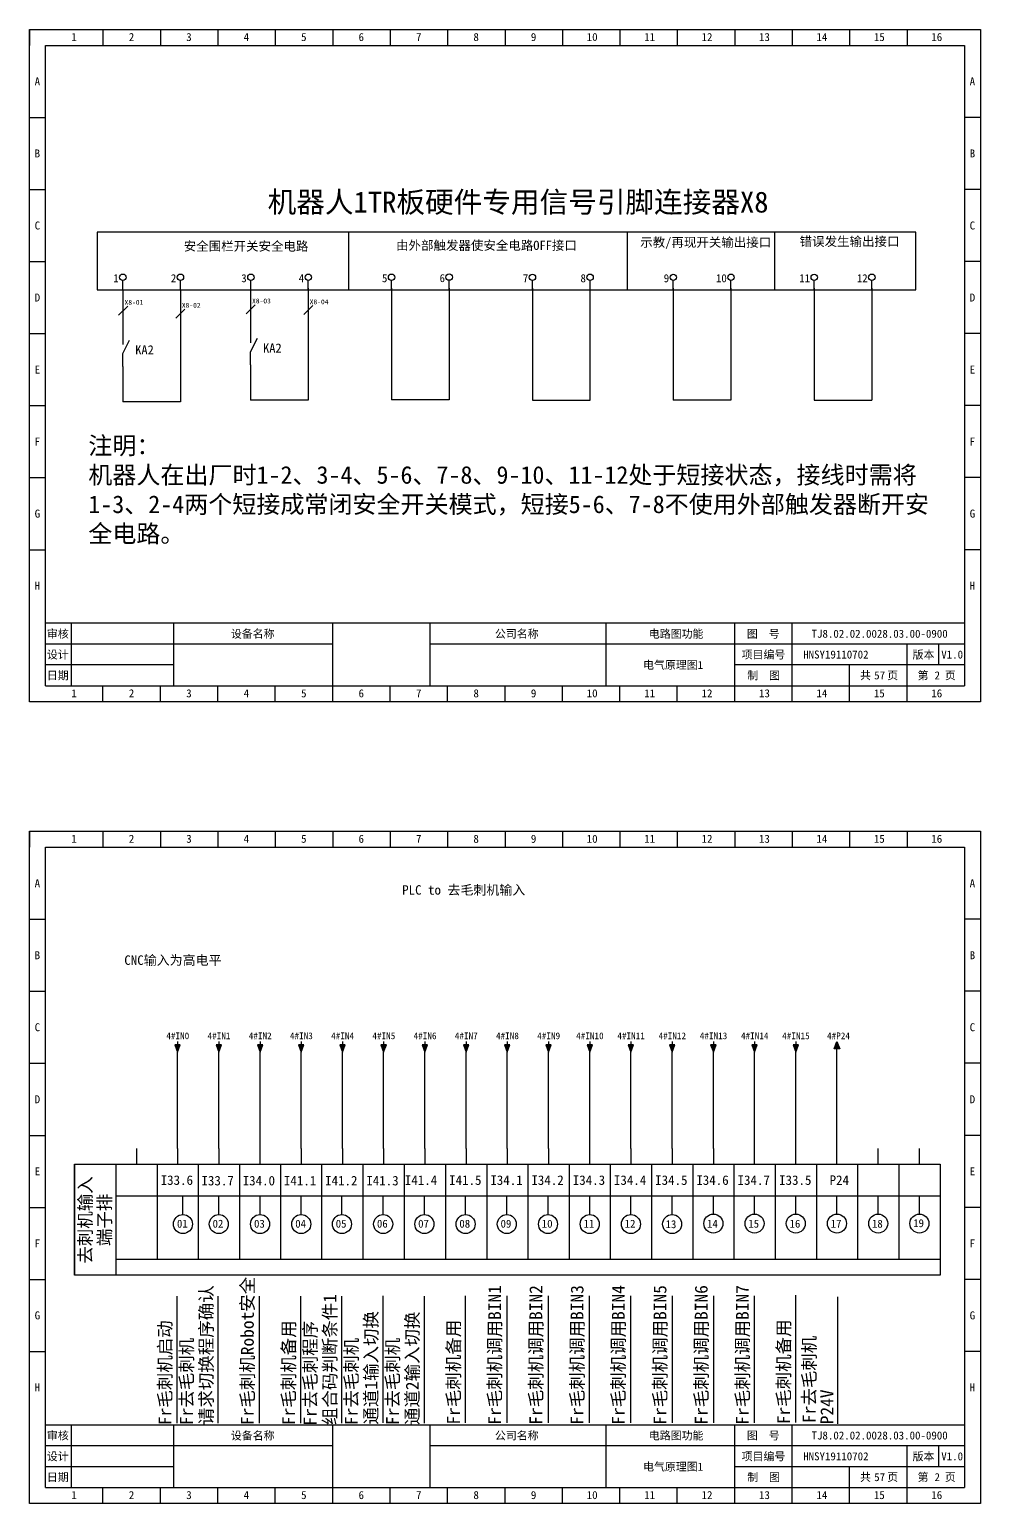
# Model space of a CAD drawing. Header units: millimetres. Extents: x 914 to 910632, y -176 to 682692.
# Drawn here: x 1900.1 to 2197.1, y 2795.8 to 3256.2 of the extents above; entities that cross this region are included whole.
import ezdxf
from ezdxf.enums import TextEntityAlignment as Align

# ---------------------------------------------------------------- set-up
doc = ezdxf.new("R2010")
doc.units = ezdxf.units.MM
doc.layers.add('EPLAN311', color=1, linetype='Continuous', lineweight=25)
doc.styles.get("Standard").update_dxf_attribs({"font": 'arial.ttf'})
doc.styles.add('宋体', font='')
doc.styles.get('宋体').set_extended_font_data('宋体')

# ---------------------------------------------------------------- blocks, each defined once
blk = doc.blocks.new('EPLSYM_LibrarySPECIAL_Symbol17_Variant1_Placement1')
at = {"color": 5, "linetype": 'Continuous', "lineweight": 25, "ltscale": 4}
blk.add_line((-4, 0), (-1, 0), dxfattribs=at)
blk.add_circle((0, 0), 1, dxfattribs=at)
at = {"color": 5}
blk.add_attdef('17_20039', text='', height=1.48, dxfattribs=at).set_placement((-2.3, 1.3), align=Align.BOTTOM_RIGHT)
at = {"color": 0}
blk.add_attdef('17_20036', text='', height=2.06, dxfattribs=at).set_placement((1, 0), align=Align.MIDDLE_LEFT)
blk = doc.blocks.new('箭头下')
at = {"layer": 'EPLAN311', "linetype": 'Continuous', "lineweight": 25, "ltscale": 4}
blk.add_hatch(color=1, dxfattribs=at).paths.add_polyline_path([(-0.7, -0.875), (0, -2.8), (0.7, -0.875)], flags=0)
at = {"layer": 'EPLAN311', "color": 1, "linetype": 'Continuous', "lineweight": 25, "ltscale": 4}
blk.add_line((0, 0), (0, -0.875), dxfattribs=at)
blk.add_lwpolyline([(-0.7, -0.875), (0, -2.8), (0.7, -0.875)], close=True, dxfattribs=at)
at = {"color": 5}
blk.add_attdef('70_20010', text='', height=1.7535, dxfattribs=at).set_placement((0, -3.8507), align=Align.TOP_CENTER)
blk = doc.blocks.new('*U388')
blk.add_line((-2.5, 0), (2.5, 0))
blk = doc.blocks.new('*U389')
at = {"color": 0, "linetype": 'ByBlock', "lineweight": -2, "transparency": 16777216}
for p in [(0, 0), (0, -22.5), (0, -45), (0, -67.5), (0, -90), (0, -112.5), (0, -135)]:
    blk.add_blockref('*U388', p, dxfattribs=at)
blk = doc.blocks.new('*U390')
blk.add_line((-2.5, 0), (2.5, 0))
blk = doc.blocks.new('*U391')
at = {"color": 0, "linetype": 'ByBlock', "lineweight": -2, "transparency": 16777216}
for p in [(0, 0), (0, -22.5), (0, -45), (0, -67.5), (0, -90), (0, -112.5), (0, -135)]:
    blk.add_blockref('*U390', p, dxfattribs=at)
blk = doc.blocks.new('制图图框')
for p, q in [((-2700.08, 789.32), (-2403.08, 789.32)), ((-2700.08, 579.32), (-2700.08, 789.32)), ((-2700.08, 789.32), (-2700.08, 784.32)), ((-2700.08, 789.32), (-2695.08, 789.32)), ((-2677.15, 789.32), (-2677.15, 784.32)), ((-2659.21, 789.32), (-2659.21, 784.32)), ((-2641.27, 789.32), (-2641.27, 784.32)), ((-2623.33, 789.32), (-2623.33, 784.32)), ((-2605.4, 789.32), (-2605.4, 784.32)), ((-2587.46, 789.32), (-2587.46, 784.32)), ((-2569.52, 789.32), (-2569.52, 784.32)), ((-2551.58, 789.32), (-2551.58, 784.32)), ((-2533.65, 789.32), (-2533.65, 784.32)), ((-2515.71, 789.32), (-2515.71, 784.32)), ((-2497.77, 789.32), (-2497.77, 784.32)), ((-2479.83, 789.32), (-2479.83, 784.32)), ((-2461.9, 789.32), (-2461.9, 784.32)), ((-2443.96, 789.32), (-2443.96, 784.32)), ((-2426.02, 789.32), (-2426.02, 784.32)), ((-2403.08, 789.32), (-2403.08, 579.32)), ((-2403.08, 789.32), (-2403.08, 784.32)), ((-2695.08, 784.32), (-2408.08, 784.32)), ((-2695.08, 584.32), (-2695.08, 784.32)), ((-2408.08, 784.32), (-2408.08, 584.32)), ((-2408.08, 603.82), (-2695.08, 603.82)), ((-2687.08, 603.82), (-2687.08, 584.32)), ((-2655.08, 603.82), (-2655.08, 584.32)), ((-2655.08, 603.82), (-2655.08, 584.32)), ((-2605.4, 579.32), (-2605.4, 603.82)), ((-2575.08, 603.82), (-2575.08, 584.32)), ((-2575.08, 603.82), (-2575.08, 584.32)), ((-2575.08, 603.82), (-2575.08, 584.32)), ((-2520.08, 603.82), (-2520.08, 584.32)), ((-2479.83, 579.32), (-2479.83, 603.82)), ((-2461.9, 579.32), (-2461.9, 603.82)), ((-2655.08, 597.32), (-2695.08, 597.32)), ((-2605.4, 597.32), (-2655.08, 597.32)), ((-2408.08, 597.32), (-2575.08, 597.32)), ((-2426.02, 579.32), (-2426.02, 597.32)), ((-2416.18, 597.32), (-2416.18, 590.82)), ((-2655.08, 590.82), (-2695.08, 590.82)), ((-2408.08, 590.82), (-2479.83, 590.82)), ((-2443.96, 579.32), (-2443.96, 590.82)), ((-2695.08, 584.32), (-2408.08, 584.32)), ((-2677.15, 579.32), (-2677.15, 584.32)), ((-2659.21, 579.32), (-2659.21, 584.32)), ((-2641.27, 579.32), (-2641.27, 584.32)), ((-2623.33, 579.32), (-2623.33, 584.32)), ((-2587.46, 579.32), (-2587.46, 584.32)), ((-2569.52, 579.32), (-2569.52, 584.32)), ((-2551.58, 579.32), (-2551.58, 584.32)), ((-2533.65, 579.32), (-2533.65, 584.32)), ((-2515.71, 579.32), (-2515.71, 584.32)), ((-2497.77, 579.32), (-2497.77, 584.32)), ((-2403.08, 579.32), (-2700.08, 579.32))]:
    blk.add_line(p, q)
blk.add_blockref('*U389', (-2697.58, 761.82))
at = {"xscale": -1}
blk.add_blockref('*U391', (-2405.58, 761.82), dxfattribs=at)
at = {"style": '宋体'}
for s, p in [('1', (-2687.01, 785.71)), ('2', (-2669.07, 785.71)), ('3', (-2651.13, 785.71)), ('4', (-2633.2, 785.71)), ('5', (-2615.26, 785.71)), ('6', (-2597.32, 785.71)), ('7', (-2579.38, 785.71)), ('8', (-2561.45, 785.71)), ('9', (-2543.51, 785.71)), ('10', (-2526.07, 785.71)), ('11', (-2508.13, 785.71)), ('12', (-2490.2, 785.71)), ('13', (-2472.26, 785.71)), ('14', (-2454.32, 785.71)), ('15', (-2436.38, 785.71)), ('16', (-2418.45, 785.71)), ('A', (-2698.47, 771.84)), ('A', (-2406.47, 771.84)), ('B', (-2698.47, 749.34)), ('B', (-2406.47, 749.34)), ('C', (-2698.47, 726.84)), ('C', (-2406.47, 726.84)), ('D', (-2698.47, 704.34)), ('D', (-2406.47, 704.34)), ('E', (-2698.47, 681.84)), ('E', (-2406.47, 681.84)), ('F', (-2698.47, 659.34)), ('F', (-2406.47, 659.34)), ('G', (-2698.47, 636.84)), ('G', (-2406.47, 636.84)), ('H', (-2698.47, 614.34)), ('H', (-2406.47, 614.34)), ('审核', (-2694.65, 599.29)), ('设备名称', (-2637.2, 599.28)), ('公司名称', (-2554.73, 599.29)), ('电路图功能', (-2506.66, 599.29)), ('图  号', (-2476.05, 599.3)), ('设计', (-2694.66, 592.79)), ('项目编号', (-2477.68, 592.79)), ('版本', (-2424.3, 592.79)), ('日期', (-2694.66, 586.29)), ('制  图', (-2475.91, 586.28)), ('共   页', (-2440.72, 586.31)), ('第   页', (-2422.72, 586.3)), ('1', (-2687.01, 580.71)), ('2', (-2669.07, 580.71)), ('3', (-2651.13, 580.71)), ('4', (-2633.2, 580.71)), ('5', (-2615.26, 580.71)), ('6', (-2597.32, 580.71)), ('7', (-2579.38, 580.71)), ('8', (-2561.45, 580.71)), ('9', (-2543.51, 580.71)), ('10', (-2526.07, 580.71)), ('11', (-2508.13, 580.71)), ('12', (-2490.2, 580.71)), ('13', (-2472.26, 580.71)), ('14', (-2454.32, 580.71)), ('15', (-2436.38, 580.71)), ('16', (-2418.45, 580.71))]:
    blk.add_text(s, height=2.5, dxfattribs=at).set_placement(p)

msp = doc.modelspace()

# ---------------------------------------------------------------- linework, layer by layer
at = {"color": 0}
for p, q in [((1999.841, 3174.865), (1999.841, 3192.865)), ((2086.818, 3174.865), (2086.818, 3192.865)), ((2132.838, 3174.865), (2132.838, 3192.865)), ((2013.177, 3175.423), (2013.177, 3140.571)), ((2031.177, 3175.423), (2031.177, 3140.571)), ((2057.177, 3175.423), (2057.151, 3140.469)), ((2075.177, 3140.469), (2075.177, 3175.423)), ((2101.177, 3175.423), (2101.177, 3140.469)), ((2119.177, 3175.423), (2119.177, 3140.469)), ((2145.177, 3175.423), (2145.177, 3140.469)), ((2163.177, 3175.423), (2163.177, 3140.469)), ((1929.251, 3161.699), (1929.251, 3157.811)), ((1929.251, 3155.013), (1931.374, 3159.209)), ((1969.177, 3162.257), (1969.177, 3158.369)), ((1969.177, 3155.571), (1971.3, 3159.767)), ((1929.251, 3150.899), (1929.251, 3155.013)), ((1969.177, 3151.457), (1969.177, 3155.571)), ((2031.177, 3140.571), (2013.177, 3140.571)), ((2057.151, 3140.469), (2075.177, 3140.469)), ((2119.177, 3140.469), (2112.76, 3140.469))]:
    msp.add_line(p, q, dxfattribs=at)
for p, q in [((1929.251, 3174.865), (1929.251, 3161.699)), ((1947.251, 3174.865), (1947.251, 3139.865)), ((1969.177, 3175.423), (1969.177, 3162.257)), ((1987.177, 3175.423), (1987.177, 3140.423)), ((1927.946, 3166.977), (1930.775, 3169.806)), ((1945.837, 3166.072), (1948.665, 3168.901)), ((1967.763, 3167.426), (1970.591, 3170.254)), ((1985.763, 3167.141), (1988.591, 3169.969)), ((1929.251, 3150.899), (1929.251, 3139.865)), ((1969.177, 3151.457), (1969.177, 3140.423)), ((1987.177, 3140.423), (1969.177, 3140.423)), ((2112.76, 3140.469), (2101.177, 3140.469)), ((2145.177, 3140.469), (2163.177, 3140.469)), ((1947.251, 3139.865), (1929.251, 3139.865)), ((1946.366, 2906.693), (1946.366, 2936.785)), ((1959.236, 2906.693), (1959.236, 2936.785)), ((1972.106, 2906.693), (1972.106, 2936.785)), ((1984.976, 2906.693), (1984.976, 2936.785)), ((1997.846, 2906.693), (1997.846, 2936.785)), ((2010.716, 2906.693), (2010.716, 2936.785)), ((2023.586, 2906.693), (2023.586, 2936.785)), ((2036.456, 2906.693), (2036.456, 2936.785)), ((2049.326, 2906.693), (2049.326, 2936.785)), ((2062.196, 2906.693), (2062.196, 2936.785)), ((2075.066, 2906.693), (2075.066, 2936.785)), ((2087.936, 2906.693), (2087.936, 2936.785)), ((2100.806, 2906.693), (2100.806, 2936.785)), ((2113.676, 2906.693), (2113.676, 2936.785)), ((2126.546, 2906.693), (2126.546, 2936.785)), ((2139.416, 2906.693), (2139.416, 2936.785)), ((2152.286, 2906.693), (2152.286, 2936.785)), ((1933.496, 2906.693), (1933.496, 2901.743)), ((1946.366, 2906.693), (1946.366, 2901.743)), ((1959.236, 2906.693), (1959.236, 2901.743)), ((1972.106, 2901.743), (1972.106, 2906.693)), ((1984.976, 2906.693), (1984.976, 2901.743)), ((1997.846, 2906.693), (1997.846, 2901.743)), ((2010.716, 2906.693), (2010.716, 2901.743)), ((2023.586, 2906.693), (2023.586, 2901.743)), ((2036.456, 2906.693), (2036.456, 2901.743)), ((2049.326, 2906.693), (2049.326, 2901.743)), ((2062.196, 2906.693), (2062.196, 2901.743)), ((2075.066, 2901.743), (2075.066, 2906.693)), ((2087.936, 2906.693), (2087.936, 2901.743)), ((2087.936, 2906.693), (2087.936, 2901.743)), ((2100.806, 2906.693), (2100.806, 2901.743)), ((2113.676, 2906.693), (2113.676, 2901.743)), ((2126.546, 2901.743), (2126.546, 2906.693)), ((2139.416, 2901.743), (2139.416, 2906.693)), ((2152.286, 2901.743), (2152.286, 2906.693)), ((2165.156, 2901.743), (2165.156, 2906.693)), ((2178.026, 2901.743), (2178.026, 2906.693)), ((1914.191, 2901.743), (2184.461, 2901.743)), ((1914.191, 2867.093), (1914.191, 2901.743)), ((1914.191, 2901.743), (1914.191, 2867.093)), ((1927.061, 2901.743), (1927.061, 2867.093)), ((1939.931, 2901.743), (1939.931, 2872.043)), ((1952.801, 2901.743), (1952.801, 2872.043)), ((1965.671, 2901.743), (1965.671, 2872.043)), ((1978.541, 2901.743), (1978.541, 2872.043)), ((1991.411, 2872.043), (1991.411, 2901.743)), ((2004.281, 2872.043), (2004.281, 2901.743)), ((2017.151, 2901.743), (2017.151, 2872.043)), ((2030.021, 2901.743), (2030.021, 2872.043)), ((2042.891, 2901.743), (2042.891, 2872.043)), ((2055.761, 2901.743), (2055.761, 2872.021)), ((2068.631, 2901.743), (2068.631, 2872.043)), ((2081.501, 2901.743), (2081.501, 2872.043)), ((2094.371, 2901.743), (2094.371, 2872.043)), ((2107.241, 2901.743), (2107.241, 2872.043)), ((2120.111, 2901.743), (2120.111, 2872.043)), ((2132.981, 2901.743), (2132.981, 2872.043)), ((2145.851, 2901.743), (2145.851, 2872.043)), ((2158.721, 2901.743), (2158.721, 2872.043)), ((2171.591, 2901.743), (2171.591, 2872.043)), ((2184.461, 2901.743), (2184.461, 2867.093)), ((1927.061, 2891.843), (2184.461, 2891.843)), ((1948.035, 2886.034), (1948.035, 2891.843)), ((1959.236, 2886.034), (1959.236, 2891.843)), ((1972.106, 2886.034), (1972.106, 2891.843)), ((1984.976, 2886.034), (1984.976, 2891.843)), ((1997.69, 2886.034), (1997.69, 2891.684)), ((2010.56, 2886.034), (2010.56, 2891.684)), ((2023.43, 2886.034), (2023.43, 2891.684)), ((2036.3, 2886.034), (2036.3, 2891.684)), ((2049.17, 2886.034), (2049.17, 2891.684)), ((2062.04, 2886.034), (2062.04, 2891.684)), ((2075.066, 2886.034), (2075.066, 2891.684)), ((2087.936, 2886.034), (2087.936, 2891.684)), ((2100.806, 2886.034), (2100.806, 2891.843)), ((2113.676, 2886.193), (2113.676, 2891.843)), ((2126.546, 2886.193), (2126.546, 2891.843)), ((2139.416, 2886.193), (2139.416, 2891.843)), ((2152.286, 2886.193), (2152.286, 2891.843)), ((2165.156, 2886.193), (2165.156, 2891.843)), ((2178.026, 2886.193), (2178.026, 2891.843)), ((2184.461, 2872.043), (1927.061, 2872.043)), ((2184.461, 2867.093), (1914.191, 2867.093)), ((1946.21, 2820.834), (1946.21, 2860.533)), ((1959.08, 2820.834), (1959.08, 2860.533)), ((1971.95, 2820.834), (1971.95, 2860.533)), ((1984.82, 2820.834), (1984.82, 2860.533)), ((1997.69, 2820.834), (1997.69, 2860.533)), ((2010.56, 2820.993), (2010.56, 2860.693)), ((2023.43, 2820.834), (2023.43, 2860.533)), ((2036.3, 2820.993), (2036.3, 2860.693)), ((2049.17, 2860.648), (2049.17, 2820.948)), ((2062.04, 2860.648), (2062.04, 2820.948)), ((2074.91, 2860.648), (2074.91, 2820.948)), ((2087.78, 2860.648), (2087.78, 2820.948)), ((2100.806, 2860.648), (2100.806, 2820.948)), ((2113.676, 2860.648), (2113.676, 2820.948)), ((2126.546, 2820.948), (2126.546, 2860.648)), ((2139.416, 2821.107), (2139.416, 2860.807)), ((2152.441, 2860.365), (2152.441, 2820.665))]:
    msp.add_line(p, q)
at = {"color": 7, "ltscale": 4}
msp.add_lwpolyline([(1921.251, 3174.865), (2176.877, 3174.865), (2176.877, 3192.865), (1921.251, 3192.865)], close=True, dxfattribs=at)
for centre in [(1948.035, 2883.064), (1959.236, 2883.064), (1972.106, 2883.064), (1984.976, 2883.064), (1997.69, 2883.064), (2010.56, 2883.064), (2023.43, 2883.064), (2036.3, 2883.064), (2049.17, 2883.064), (2062.04, 2883.064), (2075.066, 2883.064), (2087.936, 2883.064), (2100.806, 2883.064), (2113.676, 2883.223), (2126.546, 2883.223), (2139.416, 2883.223), (2152.286, 2883.223), (2165.156, 2883.223), (2178.026, 2883.223)]:
    msp.add_circle(centre, 2.97)

# ---------------------------------------------------------------- block references
for p in [(4600.194, 2466.901), (4600.194, 2216.457)]:
    msp.add_blockref('制图图框', p)
at = {"color": 7}
ref = msp.add_blockref('EPLSYM_LibrarySPECIAL_Symbol17_Variant1_Placement1', (1929.251, 3178.816), dxfattribs=dict(at, rotation=90))
ref.add_attrib('17_20039', '1', dxfattribs={"color": 5, "height": 2.5, "style": '宋体'}).set_placement((1927.951, 3176.516), align=Align.BOTTOM_RIGHT)
ref = msp.add_blockref('EPLSYM_LibrarySPECIAL_Symbol17_Variant1_Placement1', (1947.251, 3178.816), dxfattribs=dict(at, rotation=90))
ref.add_attrib('17_20039', '2', dxfattribs={"color": 5, "height": 2.5, "style": '宋体'}).set_placement((1945.951, 3176.516), align=Align.BOTTOM_RIGHT)
ref = msp.add_blockref('EPLSYM_LibrarySPECIAL_Symbol17_Variant1_Placement1', (1969.251, 3178.816), dxfattribs=dict(at, rotation=90))
ref.add_attrib('17_20039', '3', dxfattribs={"color": 5, "height": 2.5, "style": '宋体'}).set_placement((1967.951, 3176.516), align=Align.BOTTOM_RIGHT)
ref = msp.add_blockref('EPLSYM_LibrarySPECIAL_Symbol17_Variant1_Placement1', (1987.177, 3178.816), dxfattribs=dict(at, rotation=90))
ref.add_attrib('17_20039', '4', dxfattribs={"color": 5, "height": 2.5, "style": '宋体'}).set_placement((1985.877, 3176.516), align=Align.BOTTOM_RIGHT)
ref = msp.add_blockref('EPLSYM_LibrarySPECIAL_Symbol17_Variant1_Placement1', (2013.177, 3178.816), dxfattribs=dict(at, rotation=90))
ref.add_attrib('17_20039', '5', dxfattribs={"color": 5, "height": 2.5, "style": '宋体'}).set_placement((2011.877, 3176.516), align=Align.BOTTOM_RIGHT)
ref = msp.add_blockref('EPLSYM_LibrarySPECIAL_Symbol17_Variant1_Placement1', (2031.177, 3178.865), dxfattribs=dict(at, rotation=90))
ref.add_attrib('17_20039', '6', dxfattribs={"color": 5, "height": 2.5, "style": '宋体'}).set_placement((2029.877, 3176.565), align=Align.BOTTOM_RIGHT)
ref = msp.add_blockref('EPLSYM_LibrarySPECIAL_Symbol17_Variant1_Placement1', (2057.177, 3178.813), dxfattribs=dict(at, rotation=90))
ref.add_attrib('17_20039', '7', dxfattribs={"color": 5, "height": 2.5, "style": '宋体'}).set_placement((2055.877, 3176.513), align=Align.BOTTOM_RIGHT)
ref = msp.add_blockref('EPLSYM_LibrarySPECIAL_Symbol17_Variant1_Placement1', (2075.177, 3178.816), dxfattribs=dict(at, rotation=90))
ref.add_attrib('17_20039', '8', dxfattribs={"color": 5, "height": 2.5, "style": '宋体'}).set_placement((2073.877, 3176.516), align=Align.BOTTOM_RIGHT)
ref = msp.add_blockref('EPLSYM_LibrarySPECIAL_Symbol17_Variant1_Placement1', (2101.177, 3178.813), dxfattribs=dict(at, rotation=90))
ref.add_attrib('17_20039', '9', dxfattribs={"color": 5, "height": 2.5, "style": '宋体'}).set_placement((2099.877, 3176.513), align=Align.BOTTOM_RIGHT)
ref = msp.add_blockref('EPLSYM_LibrarySPECIAL_Symbol17_Variant1_Placement1', (2119.178, 3178.816), dxfattribs=dict(at, rotation=90))
ref.add_attrib('17_20039', '10', dxfattribs={"color": 5, "height": 2.5, "style": '宋体'}).set_placement((2117.878, 3176.516), align=Align.BOTTOM_RIGHT)
ref = msp.add_blockref('EPLSYM_LibrarySPECIAL_Symbol17_Variant1_Placement1', (2145.177, 3178.813), dxfattribs=dict(at, rotation=90))
ref.add_attrib('17_20039', '11', dxfattribs={"color": 5, "height": 2.5, "style": '宋体'}).set_placement((2143.877, 3176.513), align=Align.BOTTOM_RIGHT)
ref = msp.add_blockref('EPLSYM_LibrarySPECIAL_Symbol17_Variant1_Placement1', (2163.178, 3178.816), dxfattribs=dict(at, rotation=90))
ref.add_attrib('17_20039', '12', dxfattribs={"color": 5, "height": 2.5, "style": '宋体'}).set_placement((2161.878, 3176.516), align=Align.BOTTOM_RIGHT)
ref = msp.add_blockref('箭头下', (1946.366, 2940.145), dxfattribs=dict(xscale=1.2, yscale=1.2, zscale=1.2))
ref.add_attrib('70_20010', '4#IN0', dxfattribs={"color": 5, "height": 2.1042, "style": '宋体'}).set_placement((1946.421, 2940.189), align=Align.BOTTOM_CENTER)
ref = msp.add_blockref('箭头下', (1959.236, 2940.145), dxfattribs=dict(xscale=1.2, yscale=1.2, zscale=1.2))
ref.add_attrib('70_20010', '4#IN1', dxfattribs={"color": 5, "height": 2.1042, "style": '宋体'}).set_placement((1959.291, 2940.189), align=Align.BOTTOM_CENTER)
ref = msp.add_blockref('箭头下', (1972.106, 2940.145), dxfattribs=dict(xscale=1.2, yscale=1.2, zscale=1.2))
ref.add_attrib('70_20010', '4#IN2', dxfattribs={"color": 5, "height": 2.1042, "style": '宋体'}).set_placement((1972.161, 2940.189), align=Align.BOTTOM_CENTER)
ref = msp.add_blockref('箭头下', (1984.976, 2940.145), dxfattribs=dict(xscale=1.2, yscale=1.2, zscale=1.2))
ref.add_attrib('70_20010', '4#IN3', dxfattribs={"color": 5, "height": 2.1042, "style": '宋体'}).set_placement((1985.031, 2940.189), align=Align.BOTTOM_CENTER)
ref = msp.add_blockref('箭头下', (1997.846, 2940.145), dxfattribs=dict(xscale=1.2, yscale=1.2, zscale=1.2))
ref.add_attrib('70_20010', '4#IN4', dxfattribs={"color": 5, "height": 2.1042, "style": '宋体'}).set_placement((1997.901, 2940.189), align=Align.BOTTOM_CENTER)
ref = msp.add_blockref('箭头下', (2010.716, 2940.145), dxfattribs=dict(xscale=1.2, yscale=1.2, zscale=1.2))
ref.add_attrib('70_20010', '4#IN5', dxfattribs={"color": 5, "height": 2.1042, "style": '宋体'}).set_placement((2010.771, 2940.189), align=Align.BOTTOM_CENTER)
ref = msp.add_blockref('箭头下', (2023.586, 2940.145), dxfattribs=dict(xscale=1.2, yscale=1.2, zscale=1.2))
ref.add_attrib('70_20010', '4#IN6', dxfattribs={"color": 5, "height": 2.1042, "style": '宋体'}).set_placement((2023.641, 2940.189), align=Align.BOTTOM_CENTER)
ref = msp.add_blockref('箭头下', (2036.456, 2940.145), dxfattribs=dict(xscale=1.2, yscale=1.2, zscale=1.2))
ref.add_attrib('70_20010', '4#IN7', dxfattribs={"color": 5, "height": 2.1042, "style": '宋体'}).set_placement((2036.511, 2940.189), align=Align.BOTTOM_CENTER)
ref = msp.add_blockref('箭头下', (2049.326, 2940.145), dxfattribs=dict(xscale=1.2, yscale=1.2, zscale=1.2))
ref.add_attrib('70_20010', '4#IN8', dxfattribs={"color": 5, "height": 2.1042, "style": '宋体'}).set_placement((2049.381, 2940.189), align=Align.BOTTOM_CENTER)
ref = msp.add_blockref('箭头下', (2062.196, 2940.145), dxfattribs=dict(xscale=1.2, yscale=1.2, zscale=1.2))
ref.add_attrib('70_20010', '4#IN9', dxfattribs={"color": 5, "height": 2.1042, "style": '宋体'}).set_placement((2062.251, 2940.189), align=Align.BOTTOM_CENTER)
ref = msp.add_blockref('箭头下', (2075.066, 2940.145), dxfattribs=dict(xscale=1.2, yscale=1.2, zscale=1.2))
ref.add_attrib('70_20010', '4#IN10', dxfattribs={"color": 5, "height": 2.1042, "style": '宋体'}).set_placement((2075.121, 2940.189), align=Align.BOTTOM_CENTER)
ref = msp.add_blockref('箭头下', (2087.936, 2940.145), dxfattribs=dict(xscale=1.2, yscale=1.2, zscale=1.2))
ref.add_attrib('70_20010', '4#IN11', dxfattribs={"color": 5, "height": 2.1042, "style": '宋体'}).set_placement((2087.991, 2940.189), align=Align.BOTTOM_CENTER)
ref = msp.add_blockref('箭头下', (2100.806, 2940.145), dxfattribs=dict(xscale=1.2, yscale=1.2, zscale=1.2))
ref.add_attrib('70_20010', '4#IN12', dxfattribs={"color": 5, "height": 2.1042, "style": '宋体'}).set_placement((2100.861, 2940.189), align=Align.BOTTOM_CENTER)
ref = msp.add_blockref('箭头下', (2113.676, 2940.145), dxfattribs=dict(xscale=1.2, yscale=1.2, zscale=1.2))
ref.add_attrib('70_20010', '4#IN13', dxfattribs={"color": 5, "height": 2.1042, "style": '宋体'}).set_placement((2113.731, 2940.189), align=Align.BOTTOM_CENTER)
ref = msp.add_blockref('箭头下', (2126.546, 2940.145), dxfattribs=dict(xscale=1.2, yscale=1.2, zscale=1.2))
ref.add_attrib('70_20010', '4#IN14', dxfattribs={"color": 5, "height": 2.1042, "style": '宋体'}).set_placement((2126.601, 2940.189), align=Align.BOTTOM_CENTER)
ref = msp.add_blockref('箭头下', (2139.416, 2940.145), dxfattribs=dict(xscale=1.2, yscale=1.2, zscale=1.2))
ref.add_attrib('70_20010', '4#IN15', dxfattribs={"color": 5, "height": 2.1042, "style": '宋体'}).set_placement((2139.471, 2940.189), align=Align.BOTTOM_CENTER)
ref = msp.add_blockref('箭头下', (2152.286, 2936.785), dxfattribs=dict(xscale=-1.2, yscale=1.2, zscale=1.2, rotation=180))
ref.add_attrib('70_20010', '4#P24', dxfattribs={"color": 5, "height": 2.1042, "style": '宋体'}).set_placement((2152.757, 2940.189), align=Align.BOTTOM_CENTER)

# ---------------------------------------------------------------- texts
at = {"color": 7, "style": '宋体'}
for s, height, p in [('机器人1TR板硬件专用信号引脚连接器X8', 6.55546, (2130.906, 3205.593)), ('示教/再现开关输出接口', 2.85481, (2131.726, 3191.18)), ('错误发生输出接口', 2.8548, (2171.786, 3191.458)), ('安全围栏开关安全电路', 2.8548, (1987.21, 3189.957)), ('由外部触发器使安全电路OFF接口', 2.85481, (2071.046, 3190.218)), ('KA2', 2.8548, (1938.945, 3157.577)), ('KA2', 2.8548, (1978.871, 3158.135))]:
    msp.add_text(s, height=height, dxfattribs=at).set_placement(p, align=Align.TOP_RIGHT)
at = {"style": '宋体'}
for s, height, p in [('X8-01', 1.5, (1929.799, 3170.224)), ('X8-02', 1.5, (1947.69, 3169.319)), ('X8-03', 1.5, (1969.616, 3170.672)), ('X8-04', 1.5, (1987.616, 3170.387)), ('I33.6', 2.97, (1941.076, 2895.308)), ('I33.7', 2.97, (1953.817, 2895.149)), ('I34.0', 2.97, (1966.687, 2895.149)), ('I41.1', 2.97, (1979.557, 2895.149)), ('I41.2', 2.97, (1992.427, 2895.149)), ('I41.3', 2.97, (2005.297, 2895.149)), ('I41.4', 2.97, (2017.339, 2895.308)), ('I41.5', 2.97, (2031.166, 2895.308)), ('I34.1', 2.97, (2044.036, 2895.308)), ('I34.2', 2.97, (2056.848, 2895.308)), ('I34.3', 2.97, (2069.776, 2895.308)), ('I34.4', 2.97, (2082.621, 2895.308)), ('I34.5', 2.97, (2095.507, 2895.308)), ('I34.6', 2.97, (2108.361, 2895.308)), ('I34.7', 2.97, (2121.231, 2895.308)), ('I33.5', 2.97, (2134.208, 2895.308)), ('P24', 2.97, (2149.985, 2895.308)), ('01', 2.475, (1946.164, 2881.948)), ('02', 2.475, (1957.289, 2881.947)), ('03', 2.475, (1970.235, 2881.947)), ('04', 2.475, (1983.105, 2881.948)), ('05', 2.475, (1995.744, 2881.947)), ('06', 2.475, (2008.614, 2881.947)), ('07', 2.475, (2021.484, 2881.947)), ('08', 2.475, (2034.354, 2881.947)), ('09', 2.475, (2047.224, 2881.947)), ('10', 2.475, (2060.094, 2881.947)), ('11', 2.475, (2073.119, 2881.947)), ('12', 2.475, (2085.989, 2881.947)), ('13', 2.475, (2098.753, 2881.788)), ('14', 2.475, (2111.729, 2881.947)), ('15', 2.475, (2124.599, 2881.947)), ('16', 2.475, (2137.469, 2881.947)), ('17', 2.475, (2150.339, 2881.947)), ('18', 2.475, (2163.209, 2881.947)), ('19', 2.475, (2176.079, 2882.107))]:
    msp.add_text(s, height=height, dxfattribs=at).set_placement(p)
at = {"color": 0, "style": '宋体'}
for s, rotation, p in [('Fr毛刺机Robot安全', 90, (1970.156, 2820.276)), ('请求切换程序确认', 90, (1957.286, 2820.276)), ('组合码判断条件1', 90, (1995.896, 2820.276)), ('Fr毛刺机调用BIN1', 90, (2047.376, 2820.39)), ('Fr毛刺机调用BIN2', 90, (2060.246, 2820.39)), ('Fr毛刺机调用BIN3', 90, (2073.116, 2820.39)), ('Fr毛刺机调用BIN4', 90, (2085.986, 2820.39)), ('Fr毛刺机调用BIN5', 90, (2099.012, 2820.39)), ('Fr毛刺机调用BIN6', 90, (2111.882, 2820.39)), ('Fr毛刺机调用BIN7', 90, (2124.752, 2820.39)), ('通道1输入切换', 90, (2008.766, 2820.435)), ('通道2输入切换 ', 90, (2021.636, 2820.276)), ('Fr毛刺机启动', 90, (1944.416, 2820.276)), ('Fr毛刺机备用', 90, (1983.026, 2820.276)), ('Fr去毛刺程序', 90, (1989.743, 2820.116)), ('Fr毛刺机备用', 90, (2034.506, 2820.435)), ('Fr毛刺机备用', 90, (2137.622, 2820.549)), ('Fr去毛刺机', 90, (1951.133, 2820.276)), ('Fr去毛刺机', 90, (2002.613, 2820.276)), ('Fr去毛刺机', 90, (2015.483, 2820.276)), ('Fr去毛刺机', 89.99653, (2145.582, 2820.906)), ('P24V', 89.99653, (2151.126, 2820.517))]:
    msp.add_text(s, height=4, rotation=rotation, dxfattribs=at).set_placement(p)
at = {"color": 0, "insert": (1918.477, 3129.007), "char_height": 5.5021, "attachment_point": 1, "style": '宋体'}
msp.add_mtext_dynamic_manual_height_columns('{\\fSimSun|b0|i0|c134|p2;注明：}\\P{\\fSimSun|b0|i0|c134|p2;机器人在出厂时1-2、3-4、5-6、7-8、9-10、11-12处于短接状态，接线时需将1-3、2-4两个短接成常闭安全开关模式，短接5-6、7-8不使用外部触发器断开安全电路。}', width=261.96478, gutter_width=12.5, heights=[42.044], dxfattribs=at)
at = {"char_height": 2.97, "attachment_point": 5, "style": '宋体'}
for s, width, heights, insert in [('PLC to 去毛刺机输入', 65.76813, [0], (2035.721, 2987.28)), ('\\pt56.43;CNC输入为高电平\\P', 60.44266, [1.955], (1944.9, 2965.347))]:
    msp.add_mtext_dynamic_manual_height_columns(s, width=width, gutter_width=12.5, heights=heights, dxfattribs=dict(at, insert=insert))
at = {"style": '宋体'}
for tag, text, p in [('TJ8.02.02.0028.03.00-0900', 'TJ8.01.01.0181.00.01-0900', (2165.609, 3067.469)), ('HNSY19110702', 'HNSY19110702', (2151.938, 3060.969)), ('V1.0', '1.0', (2188.26, 3060.969)), ('电气原理图1', '封页', (2101.109, 3057.719)), ('57', '01', (2165.609, 3054.469)), ('2', '01', (2183.609, 3054.469)), ('TJ8.02.02.0028.03.00-0900', 'TJ8.01.01.0181.00.01-0900', (2165.609, 2817.026)), ('电气原理图1', '封页', (2101.109, 2807.276)), ('HNSY19110702', 'HNSY19110702', (2151.938, 2810.526)), ('V1.0', '1.0', (2188.26, 2810.526)), ('57', '01', (2165.609, 2804.026)), ('2', '01', (2183.609, 2804.026))]:
    msp.add_attdef(tag, text=text, height=2.5, dxfattribs=at).set_placement(p, align=Align.MIDDLE_CENTER)
for tag, p in [('去刺机输入', (1917.507, 2884.338)), ('端子排', (1923.523, 2884.358))]:
    msp.add_attdef(tag, text='封页', height=4, rotation=90, dxfattribs=at).set_placement(p, align=Align.MIDDLE_CENTER)

doc.saveas('drawing.dxf')
